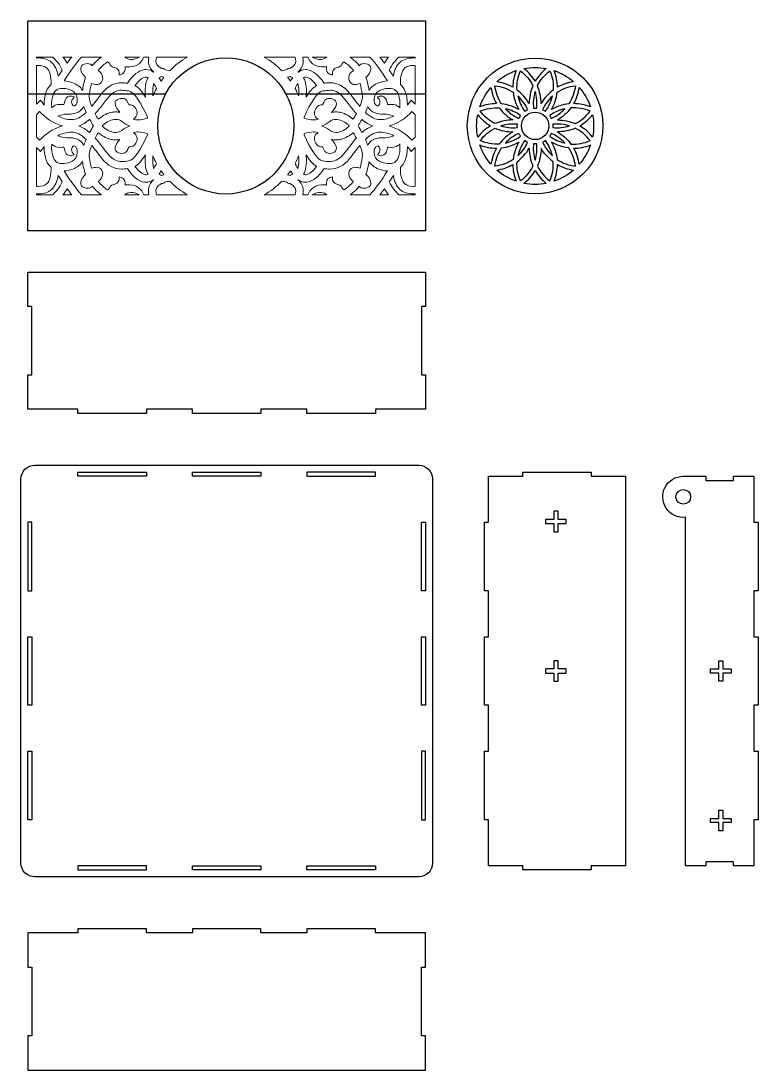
# Model space of a CAD drawing. Header units: millimetres. Extents: x 3019 to 5025, y 1445 to 2210.
# Drawn here: x 3459 to 3997, y 1445 to 2210 of the extents above; entities that cross this region are included whole.
import ezdxf

# ---------------------------------------------------------------- set-up
doc = ezdxf.new("R2010")
doc.units = ezdxf.units.MM
doc.layers.add('Layer 2', color=7, linetype='Continuous')

msp = doc.modelspace()

# ---------------------------------------------------------------- linework, layer by layer
for p, q in [((3464.3, 2157.02), (3564.87, 2157.02)), ((3652.31, 2157.02), (3754.3, 2157.02))]:
    msp.add_line(p, q)
for points in [[(3464.3, 2210.02), (3754.3, 2210.02), (3754.3, 2057.02), (3464.3, 2057.02)], [(3754.26, 2026.98), (3754.26, 2001.98), (3751.26, 2001.98), (3751.26, 1951.98), (3754.26, 1951.98), (3754.26, 1926.98), (3717.76, 1926.98), (3717.76, 1923.98), (3667.76, 1923.98), (3667.76, 1926.98), (3634.26, 1926.98), (3634.26, 1923.98), (3584.26, 1923.98), (3584.26, 1926.98), (3550.76, 1926.98), (3550.76, 1923.98), (3500.76, 1923.98), (3500.76, 1926.98), (3464.26, 1926.98), (3464.26, 1951.98), (3467.26, 1951.98), (3467.26, 2001.98), (3464.26, 2001.98), (3464.26, 2026.98)], [(3500.76, 1878.12), (3500.76, 1881.12), (3550.76, 1881.12), (3550.76, 1878.12)], [(3584.26, 1878.12), (3584.26, 1881.12), (3634.26, 1881.12), (3634.26, 1878.12)], [(3717.76, 1878.12), (3717.76, 1881.12), (3667.76, 1881.12), (3667.76, 1878.12)], [(3900.12, 1878.12), (3900.12, 1594.12), (3875.12, 1594.12), (3875.12, 1591.12), (3825.12, 1591.12), (3825.12, 1594.12), (3800.12, 1594.12), (3800.12, 1627.62), (3797.12, 1627.62), (3797.12, 1677.62), (3800.12, 1677.62), (3800.12, 1711.12), (3797.12, 1711.12), (3797.12, 1761.12), (3800.12, 1761.12), (3800.12, 1794.62), (3797.12, 1794.62), (3797.12, 1844.62), (3800.12, 1844.62), (3800.12, 1878.12), (3825.12, 1878.12), (3825.12, 1881.12), (3875.12, 1881.12), (3875.12, 1878.12)], [(3847.83, 1846.62), (3841.83, 1846.62), (3841.83, 1843.62), (3847.83, 1843.62), (3847.83, 1837.62), (3850.83, 1837.62), (3850.83, 1843.62), (3856.83, 1843.62), (3856.83, 1846.62), (3850.83, 1846.62), (3850.83, 1852.62), (3847.83, 1852.62)], [(3467.26, 1844.62), (3464.26, 1844.62), (3464.26, 1794.62), (3467.26, 1794.62)], [(3751.26, 1844.62), (3754.26, 1844.62), (3754.26, 1794.62), (3751.26, 1794.62)], [(3467.26, 1711.12), (3464.26, 1711.12), (3464.26, 1761.12), (3467.26, 1761.12)], [(3751.26, 1761.12), (3754.26, 1761.12), (3754.26, 1711.12), (3751.26, 1711.12)], [(3847.83, 1737.62), (3841.83, 1737.62), (3841.83, 1734.62), (3847.83, 1734.62), (3847.83, 1728.62), (3850.83, 1728.62), (3850.83, 1734.62), (3856.83, 1734.62), (3856.83, 1737.62), (3850.83, 1737.62), (3850.83, 1743.62), (3847.83, 1743.62)], [(3971, 1737.62), (3977, 1737.62), (3977, 1734.62), (3971, 1734.62), (3971, 1728.62), (3968, 1728.62), (3968, 1734.62), (3962, 1734.62), (3962, 1737.62), (3968, 1737.62), (3968, 1743.62), (3971, 1743.62)], [(3467.26, 1627.62), (3464.26, 1627.62), (3464.26, 1677.62), (3467.26, 1677.62)], [(3751.26, 1627.62), (3754.26, 1627.62), (3754.26, 1677.62), (3751.26, 1677.62)], [(3971, 1628.62), (3977, 1628.62), (3977, 1625.62), (3971, 1625.62), (3971, 1619.62), (3968, 1619.62), (3968, 1625.62), (3962, 1625.62), (3962, 1628.62), (3968, 1628.62), (3968, 1634.62), (3971, 1634.62)], [(3500.76, 1594.12), (3500.76, 1591.12), (3550.76, 1591.12), (3550.76, 1594.12)], [(3634.26, 1594.12), (3634.26, 1591.12), (3584.26, 1591.12), (3584.26, 1594.12)], [(3717.76, 1594.12), (3717.76, 1591.12), (3667.76, 1591.12), (3667.76, 1594.12)], [(3754.26, 1445.26), (3754.26, 1470.26), (3751.26, 1470.26), (3751.26, 1520.26), (3754.26, 1520.26), (3754.26, 1545.26), (3717.76, 1545.26), (3717.76, 1548.26), (3667.76, 1548.26), (3667.76, 1545.26), (3634.26, 1545.26), (3634.26, 1548.26), (3584.26, 1548.26), (3584.26, 1545.26), (3550.76, 1545.26), (3550.76, 1548.26), (3500.76, 1548.26), (3500.76, 1545.26), (3464.26, 1545.26), (3464.26, 1520.26), (3467.26, 1520.26), (3467.26, 1470.26), (3464.26, 1470.26), (3464.26, 1445.26)]]:
    msp.add_lwpolyline(points, close=True)
for points in [[(3820.28, 2173.84, 0.096309), (3817.91, 2161.66, 0.096309), (3806.18, 2165.7, -0.096309)], [(3829.8, 2149.77, 0.103026), (3820.98, 2159.65, -0.121624), (3823.42, 2173.58, -0.121624), (3832.51, 2162.74, 0.103026)], [(3842.3, 2175.38, 0.096309), (3834.16, 2166.02, 0.096309), (3826.02, 2175.38, -0.096309)], [(3838.51, 2149.77, 0.103026), (3835.81, 2162.74, -0.121624), (3844.89, 2173.58, -0.121624), (3847.34, 2159.65, 0.103026)], [(3862.14, 2165.7, 0.096309), (3850.41, 2161.66, 0.096309), (3848.04, 2173.84, -0.096309)], [(3801.97, 2161.5, 0.096309), (3806.01, 2149.77, 0.096309), (3793.84, 2147.4, -0.096309)], [(3822.26, 2145.41, 0.103026), (3809.68, 2149.56, -0.121624), (3804.83, 2162.85, -0.121624), (3818.12, 2158, 0.103026)], [(3835.33, 2146.46, 0.104467), (3834.16, 2158.6, 0.104467), (3832.99, 2146.46, -0.045042)], [(3863.49, 2162.85, -0.121624), (3858.64, 2149.56, 0.103026), (3846.05, 2145.41, 0.103026), (3850.2, 2158, -0.121624)], [(3874.48, 2147.4, 0.096309), (3862.3, 2149.77, 0.096309), (3866.34, 2161.5, -0.096309)], [(3828.7, 2145.31, 0.104467), (3821.62, 2155.24, 0.104467), (3826.67, 2144.14, -0.045042)], [(3839.62, 2145.31, -0.045042), (3841.64, 2144.14, 0.104467), (3846.7, 2155.24, 0.104467)], [(3792.3, 2141.66, 0.096309), (3801.66, 2133.52, 0.096309), (3792.3, 2125.38, -0.096309)], [(3817.91, 2137.87, 0.103026), (3804.93, 2135.17, -0.121624), (3794.09, 2144.25, -0.121624), (3808.02, 2146.7, 0.103026)], [(3823.53, 2141, 0.104467), (3812.43, 2146.06, 0.104467), (3822.36, 2138.98, -0.045042)], [(3845.96, 2138.98, 0.104467), (3855.88, 2146.06, 0.104467), (3844.79, 2141, -0.045042)], [(3874.22, 2144.25, 0.121624), (3860.29, 2146.7, -0.103026), (3850.41, 2137.87, -0.103026), (3863.38, 2135.17, 0.121624)], [(3876.02, 2125.38, 0.096309), (3866.66, 2133.52, 0.096309), (3876.02, 2141.66, -0.096309)], [(3821.21, 2134.68, 0.104467), (3809.07, 2133.52, 0.104467), (3821.21, 2132.35, -0.045042)], [(3847.11, 2132.35, 0.104467), (3859.24, 2133.52, 0.104467), (3847.11, 2134.68, -0.045042)], [(3817.91, 2129.16, 0.103026), (3808.02, 2120.33, -0.121624), (3794.09, 2122.78, -0.121624), (3804.93, 2131.86, 0.103026)], [(3822.36, 2128.05, 0.104467), (3812.43, 2120.97, 0.104467), (3823.53, 2126.03, -0.045042)], [(3844.79, 2126.03, 0.104467), (3855.88, 2120.97, 0.104467), (3845.96, 2128.05, -0.045042)], [(3874.22, 2122.78, 0.121624), (3863.38, 2131.86, -0.103026), (3850.41, 2129.16, -0.103026), (3860.29, 2120.33, 0.121624)], [(3793.84, 2119.63, 0.096309), (3806.01, 2117.27, 0.096309), (3801.97, 2105.54, -0.096309)], [(3822.26, 2121.62, 0.103026), (3818.12, 2109.03, -0.121624), (3804.83, 2104.19, -0.121624), (3809.68, 2117.47, 0.103026)], [(3826.67, 2122.89, 0.104467), (3821.62, 2111.79, 0.104467), (3828.7, 2121.72, -0.045042)], [(3832.99, 2120.57, 0.104467), (3834.16, 2108.43, 0.104467), (3835.33, 2120.57, -0.045042)], [(3846.7, 2111.79, 0.104467), (3841.64, 2122.89, -0.045042), (3839.62, 2121.72, 0.104467)], [(3863.49, 2104.19, 0.121624), (3858.64, 2117.47, -0.103026), (3846.05, 2121.62, -0.103026), (3850.2, 2109.03, 0.121624)], [(3866.34, 2105.54, 0.096309), (3862.3, 2117.27, 0.096309), (3874.48, 2119.63, -0.096309)], [(3829.8, 2117.27, 0.103026), (3832.51, 2104.29, -0.121624), (3823.42, 2093.45, -0.121624), (3820.98, 2107.38, 0.103026)], [(3838.51, 2117.27, -0.103026), (3835.81, 2104.29, 0.121624), (3844.89, 2093.45, 0.121624), (3847.34, 2107.38, -0.103026)], [(3806.18, 2101.33, 0.096309), (3817.91, 2105.37, 0.096309), (3820.28, 2093.19, -0.096309)], [(3848.04, 2093.19, 0.096309), (3850.41, 2105.37, 0.096309), (3862.14, 2101.33, -0.096309)], [(3826.02, 2091.65, 0.096309), (3834.16, 2101.02, 0.096309), (3842.3, 2091.65, -0.096309)], [(3469.26, 1886.12), (3749.26, 1886.12, -0.414214), (3759.26, 1876.12), (3759.26, 1596.12, -0.414214), (3749.26, 1586.12), (3469.26, 1586.12, -0.414214), (3459.26, 1596.12), (3459.26, 1876.12, -0.414214)], [(3943.68, 1594.12), (3943.68, 1848.19, -1.051381), (3942.18, 1878.12), (3958.68, 1878.12), (3958.68, 1875.12), (3978.68, 1875.12), (3978.68, 1878.12), (3993.68, 1878.12), (3993.68, 1844.62), (3996.68, 1844.62), (3996.68, 1794.62), (3993.68, 1794.62), (3993.68, 1761.12), (3996.68, 1761.12), (3996.68, 1711.12), (3993.68, 1711.12), (3993.68, 1677.62), (3996.68, 1677.62), (3996.68, 1627.62), (3993.68, 1627.62), (3993.68, 1594.12), (3978.68, 1594.12), (3978.68, 1597.12), (3958.68, 1597.12), (3958.68, 1594.12)]]:
    msp.add_lwpolyline(points, format="xyb", close=True)
for centre, radius in [((3608.59, 2133.52), 49.65), ((3834.16, 2133.52), 49.45), ((3834.16, 2133.52), 10), ((3942.18, 1863.12), 5.37)]:
    msp.add_circle(centre, radius)
at = {"layer": 'Layer 2', "lineweight": 0}
for points, knots in [([(3482.42, 2183.73), (3484.69, 2181.55), (3487.59, 2178.24), (3489.4, 2174.27), (3488.26, 2172.58), (3487.25, 2171.01), (3486.4, 2169.67), (3485.75, 2174.21), (3484.16, 2177.56), (3481.58, 2179.85), (3479.16, 2181.99), (3475.95, 2183.07), (3472.03, 2183.07), (3471.52, 2183.07), (3471, 2183.05), (3470.47, 2183.01), (3470.47, 2183.01), (3470.47, 2183.73), (3470.47, 2183.73), (3470.47, 2183.73), (3482.42, 2183.73), (3482.42, 2183.73)], [0, 0, 0, 0, 1, 1, 1, 2, 2, 2, 3, 3, 3, 4, 4, 4, 5, 5, 5, 6, 6, 6, 7, 7, 7, 7]), ([(3492.93, 2179.32), (3491.98, 2180.94), (3490.92, 2182.41), (3489.85, 2183.73), (3489.85, 2183.73), (3496.3, 2183.73), (3496.3, 2183.73), (3495.23, 2182.41), (3494.11, 2180.95), (3492.93, 2179.32)], [0, 0, 0, 0, 1, 1, 1, 2, 2, 2, 3, 3, 3, 3]), ([(3517.91, 2183.73), (3517.03, 2183.07), (3516.13, 2182.35), (3515.23, 2181.55), (3513.7, 2180.21), (3512.39, 2178.82), (3511.27, 2177.42), (3510.86, 2177.94), (3510.36, 2178.39), (3509.76, 2178.63), (3507.6, 2179.46), (3502.35, 2178.66), (3502.79, 2174.83), (3503.06, 2172.55), (3504.91, 2170.22), (3506.37, 2168.71), (3505.15, 2165.44), (3504.54, 2162.28), (3504.08, 2159.45), (3502.64, 2161.86), (3500.27, 2163.77), (3497.14, 2164.98), (3495.2, 2165.73), (3492.97, 2166.2), (3490.74, 2166.33), (3494.87, 2172.92), (3499.78, 2179.78), (3503.48, 2183.73), (3503.48, 2183.73), (3517.91, 2183.73), (3517.91, 2183.73)], [0, 0, 0, 0, 1, 1, 1, 2, 2, 2, 3, 3, 3, 4, 4, 4, 5, 5, 5, 6, 6, 6, 7, 7, 7, 8, 8, 8, 9, 9, 9, 10, 10, 10, 10]), ([(3553.64, 2175.54), (3554.25, 2174.53), (3555.05, 2173.61), (3556.02, 2172.77), (3555.98, 2172.75), (3555.93, 2172.73), (3555.89, 2172.71), (3554.24, 2173.96), (3552.43, 2174.59), (3550.48, 2174.59), (3550.14, 2174.59), (3549.78, 2174.57), (3549.43, 2174.53), (3545.26, 2174.04), (3540.92, 2170.63), (3536.82, 2164.64), (3535.54, 2164.82), (3534.12, 2164.97), (3532.68, 2164.97), (3527.04, 2164.97), (3522.59, 2162.6), (3518.27, 2157.3), (3517.21, 2156), (3516.14, 2154.6), (3515.01, 2153.11), (3513.73, 2151.42), (3512.31, 2149.56), (3510.85, 2147.79), (3508.93, 2152.42), (3508.83, 2154.54), (3508.98, 2155.43), (3509.05, 2155.89), (3509.13, 2156.37), (3509.2, 2156.85), (3509.57, 2159.19), (3509.96, 2161.74), (3510.71, 2164.36), (3512.99, 2163.81), (3516, 2162.79), (3517.92, 2165.43), (3520.06, 2168.39), (3518.25, 2172.54), (3515.44, 2173.86), (3516.4, 2175.08), (3517.52, 2176.29), (3518.84, 2177.45), (3520, 2178.47), (3521.15, 2179.35), (3522.26, 2180.13), (3524.03, 2179.43), (3524.04, 2177.45), (3525.39, 2176.74), (3527.15, 2175.8), (3531.62, 2175.74), (3530.8, 2170.74), (3530.8, 2170.74), (3535.97, 2170.8), (3535.15, 2176.62), (3535.15, 2176.62), (3546.05, 2174.78), (3548.72, 2183.73), (3548.72, 2183.73), (3552.43, 2183.73), (3552.43, 2183.73), (3551.76, 2180.72), (3552.16, 2177.97), (3553.64, 2175.54)], [0, 0, 0, 0, 1, 1, 1, 2, 2, 2, 3, 3, 3, 4, 4, 4, 5, 5, 5, 6, 6, 6, 7, 7, 7, 8, 8, 8, 9, 9, 9, 10, 10, 10, 11, 11, 11, 12, 12, 12, 13, 13, 13, 14, 14, 14, 15, 15, 15, 16, 16, 16, 17, 17, 17, 18, 18, 18, 19, 19, 19, 20, 20, 20, 21, 21, 21, 22, 22, 22, 22]), ([(3539.03, 2182.03), (3537.17, 2182.22), (3535.94, 2182.93), (3534.85, 2183.73), (3534.85, 2183.73), (3545.57, 2183.73), (3545.57, 2183.73), (3543.64, 2182.72), (3541.22, 2181.8), (3539.03, 2182.03)], [0, 0, 0, 0, 1, 1, 1, 2, 2, 2, 3, 3, 3, 3]), ([(3580.71, 2183.73), (3575.98, 2181.1), (3571.6, 2177.77), (3567.68, 2173.79), (3566.4, 2173.97), (3565.19, 2174.23), (3564.09, 2174.57), (3563.59, 2175.18), (3562.92, 2175.5), (3562.15, 2175.5), (3562.03, 2175.5), (3561.91, 2175.5), (3561.78, 2175.48), (3560.18, 2176.27), (3558.99, 2177.27), (3558.31, 2178.38), (3557.44, 2179.81), (3557.38, 2181.61), (3558.12, 2183.73), (3558.12, 2183.73), (3580.71, 2183.73), (3580.71, 2183.73)], [0, 0, 0, 0, 1, 1, 1, 2, 2, 2, 3, 3, 3, 4, 4, 4, 5, 5, 5, 6, 6, 6, 7, 7, 7, 7]), ([(3659.07, 2183.73), (3659.81, 2181.61), (3659.74, 2179.81), (3658.87, 2178.38), (3658.2, 2177.27), (3657, 2176.27), (3655.4, 2175.48), (3655.28, 2175.5), (3655.16, 2175.5), (3655.04, 2175.5), (3654.26, 2175.5), (3653.59, 2175.18), (3653.1, 2174.57), (3651.99, 2174.23), (3650.78, 2173.97), (3649.5, 2173.79), (3645.59, 2177.77), (3641.2, 2181.1), (3636.48, 2183.73), (3636.48, 2183.73), (3659.07, 2183.73), (3659.07, 2183.73)], [0, 0, 0, 0, 1, 1, 1, 2, 2, 2, 3, 3, 3, 4, 4, 4, 5, 5, 5, 6, 6, 6, 7, 7, 7, 7]), ([(3682.04, 2176.62), (3681.21, 2170.8), (3686.39, 2170.74), (3686.39, 2170.74), (3685.56, 2175.74), (3690.03, 2175.8), (3691.8, 2176.74), (3693.14, 2177.45), (3693.16, 2179.43), (3694.92, 2180.13), (3696.03, 2179.35), (3697.18, 2178.47), (3698.34, 2177.45), (3699.66, 2176.29), (3700.78, 2175.08), (3701.74, 2173.86), (3698.94, 2172.54), (3697.12, 2168.39), (3699.26, 2165.43), (3701.18, 2162.79), (3704.19, 2163.81), (3706.48, 2164.36), (3707.22, 2161.74), (3707.62, 2159.19), (3707.98, 2156.85), (3707.98, 2156.85), (3707.99, 2156.79), (3707.99, 2156.79), (3708.06, 2156.32), (3708.13, 2155.87), (3708.21, 2155.43), (3708.35, 2154.54), (3708.26, 2152.42), (3706.34, 2147.79), (3704.89, 2149.53), (3703.51, 2151.34), (3702.17, 2153.11), (3701.04, 2154.6), (3699.97, 2156), (3698.91, 2157.3), (3694.59, 2162.6), (3690.14, 2164.97), (3684.5, 2164.97), (3683.06, 2164.97), (3681.64, 2164.82), (3680.36, 2164.64), (3676.26, 2170.63), (3671.92, 2174.04), (3667.75, 2174.53), (3667.4, 2174.57), (3667.05, 2174.59), (3666.7, 2174.59), (3664.75, 2174.59), (3662.94, 2173.96), (3661.29, 2172.71), (3661.25, 2172.73), (3661.21, 2172.75), (3661.16, 2172.77), (3662.14, 2173.61), (3662.93, 2174.53), (3663.54, 2175.54), (3665.03, 2177.97), (3665.43, 2180.72), (3664.75, 2183.73), (3664.75, 2183.73), (3668.46, 2183.73), (3668.46, 2183.73), (3671.14, 2174.78), (3682.04, 2176.62), (3682.04, 2176.62)], [0, 0, 0, 0, 1, 1, 1, 2, 2, 2, 3, 3, 3, 4, 4, 4, 5, 5, 5, 6, 6, 6, 7, 7, 7, 8, 8, 8, 9, 9, 9, 10, 10, 10, 11, 11, 11, 12, 12, 12, 13, 13, 13, 14, 14, 14, 15, 15, 15, 16, 16, 16, 17, 17, 17, 18, 18, 18, 19, 19, 19, 20, 20, 20, 21, 21, 21, 22, 22, 22, 23, 23, 23, 23]), ([(3671.61, 2183.73), (3671.61, 2183.73), (3682.33, 2183.73), (3682.33, 2183.73), (3681.24, 2182.93), (3680.01, 2182.22), (3678.16, 2182.03), (3675.96, 2181.8), (3673.54, 2182.72), (3671.61, 2183.73)], [0, 0, 0, 0, 1, 1, 1, 2, 2, 2, 3, 3, 3, 3]), ([(3713.7, 2183.73), (3717.41, 2179.78), (3722.31, 2172.92), (3726.44, 2166.33), (3724.22, 2166.2), (3721.99, 2165.73), (3720.05, 2164.98), (3716.91, 2163.77), (3714.54, 2161.86), (3713.11, 2159.45), (3712.65, 2162.28), (3712.03, 2165.44), (3710.82, 2168.71), (3712.28, 2170.22), (3714.13, 2172.55), (3714.39, 2174.83), (3714.83, 2178.66), (3709.58, 2179.46), (3707.42, 2178.63), (3706.82, 2178.39), (3706.32, 2177.94), (3705.92, 2177.42), (3704.79, 2178.82), (3703.48, 2180.21), (3701.95, 2181.55), (3701.05, 2182.35), (3700.15, 2183.07), (3699.27, 2183.73), (3699.27, 2183.73), (3713.7, 2183.73), (3713.7, 2183.73)], [0, 0, 0, 0, 1, 1, 1, 2, 2, 2, 3, 3, 3, 4, 4, 4, 5, 5, 5, 6, 6, 6, 7, 7, 7, 8, 8, 8, 9, 9, 9, 10, 10, 10, 10]), ([(3720.88, 2183.73), (3720.88, 2183.73), (3727.33, 2183.73), (3727.33, 2183.73), (3726.26, 2182.41), (3725.2, 2180.94), (3724.26, 2179.32), (3723.07, 2180.95), (3721.95, 2182.41), (3720.88, 2183.73)], [0, 0, 0, 0, 1, 1, 1, 2, 2, 2, 3, 3, 3, 3]), ([(3746.71, 2183.01), (3746.18, 2183.05), (3745.66, 2183.07), (3745.16, 2183.07), (3741.24, 2183.07), (3738.02, 2181.99), (3735.61, 2179.85), (3733.03, 2177.56), (3731.43, 2174.21), (3730.79, 2169.67), (3729.94, 2171.01), (3728.92, 2172.58), (3727.78, 2174.27), (3729.59, 2178.24), (3732.49, 2181.55), (3734.76, 2183.73), (3734.76, 2183.73), (3746.71, 2183.73), (3746.71, 2183.73), (3746.71, 2183.73), (3746.71, 2183.01), (3746.71, 2183.01)], [0, 0, 0, 0, 1, 1, 1, 2, 2, 2, 3, 3, 3, 4, 4, 4, 5, 5, 5, 6, 6, 6, 7, 7, 7, 7]), ([(3470.47, 2177.53), (3471.01, 2177.58), (3471.53, 2177.61), (3472.02, 2177.61), (3474.57, 2177.61), (3476.56, 2176.98), (3477.95, 2175.75), (3480.27, 2173.69), (3481.36, 2169.74), (3481.25, 2163.67), (3478.6, 2161.33), (3476.14, 2157.53), (3476.14, 2148.57), (3475.86, 2148.92), (3475.6, 2149.26), (3475.37, 2149.6), (3475.37, 2149.6), (3473.54, 2152.24), (3473.54, 2152.24), (3473.54, 2152.24), (3470.47, 2149.3), (3470.47, 2149.3), (3470.47, 2149.3), (3470.47, 2177.53), (3470.47, 2177.53)], [0, 0, 0, 0, 1, 1, 1, 2, 2, 2, 3, 3, 3, 4, 4, 4, 5, 5, 5, 6, 6, 6, 7, 7, 7, 8, 8, 8, 8]), ([(3743.65, 2152.24), (3743.65, 2152.24), (3741.82, 2149.6), (3741.82, 2149.6), (3741.58, 2149.26), (3741.32, 2148.92), (3741.05, 2148.57), (3741.04, 2157.53), (3738.58, 2161.33), (3735.93, 2163.67), (3735.83, 2169.74), (3736.91, 2173.69), (3739.23, 2175.75), (3740.62, 2176.98), (3742.61, 2177.61), (3745.16, 2177.61), (3745.65, 2177.61), (3746.17, 2177.58), (3746.71, 2177.53), (3746.71, 2177.53), (3746.71, 2149.29), (3746.71, 2149.29), (3746.71, 2149.29), (3743.65, 2152.24), (3743.65, 2152.24)], [0, 0, 0, 0, 1, 1, 1, 2, 2, 2, 3, 3, 3, 4, 4, 4, 5, 5, 5, 6, 6, 6, 7, 7, 7, 8, 8, 8, 8]), ([(3550.75, 2166), (3549.74, 2162.64), (3549.62, 2158.55), (3550.04, 2154.54), (3547.55, 2158.57), (3545.13, 2161.42), (3542.39, 2163.02), (3545.11, 2166.61), (3547.92, 2168.85), (3550.06, 2169.1), (3550.2, 2169.11), (3550.34, 2169.12), (3550.47, 2169.12), (3550.96, 2169.12), (3551.43, 2169.01), (3551.89, 2168.78), (3551.44, 2167.95), (3551.05, 2167.02), (3550.75, 2166)], [0, 0, 0, 0, 1, 1, 1, 2, 2, 2, 3, 3, 3, 4, 4, 4, 5, 5, 5, 6, 6, 6, 6]), ([(3555.99, 2164.43), (3556, 2164.46), (3556, 2164.49), (3556.01, 2164.52), (3557.06, 2163.05), (3557.7, 2161.75), (3558.09, 2160.83), (3557.12, 2159.05), (3556.25, 2157.22), (3555.48, 2155.35), (3555.12, 2158.9), (3555.29, 2162.1), (3555.99, 2164.43)], [0, 0, 0, 0, 1, 1, 1, 2, 2, 2, 3, 3, 3, 4, 4, 4, 4]), ([(3559.81, 2168.59), (3560.59, 2168.99), (3561.24, 2169.33), (3561.75, 2169.6), (3562.32, 2169.4), (3562.91, 2169.22), (3563.51, 2169.06), (3562.79, 2168.15), (3562.09, 2167.21), (3561.43, 2166.25), (3560.94, 2167.05), (3560.4, 2167.82), (3559.81, 2168.59)], [0, 0, 0, 0, 1, 1, 1, 2, 2, 2, 3, 3, 3, 4, 4, 4, 4]), ([(3653.68, 2169.06), (3654.28, 2169.22), (3654.86, 2169.4), (3655.43, 2169.6), (3655.95, 2169.33), (3656.6, 2168.99), (3657.37, 2168.59), (3656.78, 2167.82), (3656.24, 2167.05), (3655.75, 2166.26), (3655.09, 2167.21), (3654.4, 2168.15), (3653.68, 2169.06)], [0, 0, 0, 0, 1, 1, 1, 2, 2, 2, 3, 3, 3, 4, 4, 4, 4]), ([(3661.7, 2155.35), (3660.93, 2157.22), (3660.06, 2159.05), (3659.09, 2160.83), (3659.48, 2161.75), (3660.13, 2163.05), (3661.17, 2164.52), (3661.18, 2164.49), (3661.19, 2164.46), (3661.2, 2164.43), (3661.9, 2162.1), (3662.06, 2158.9), (3661.7, 2155.35)], [0, 0, 0, 0, 1, 1, 1, 2, 2, 2, 3, 3, 3, 4, 4, 4, 4]), ([(3666.44, 2166), (3666.13, 2167.02), (3665.75, 2167.95), (3665.29, 2168.78), (3665.75, 2169.01), (3666.22, 2169.12), (3666.71, 2169.12), (3666.85, 2169.12), (3666.98, 2169.11), (3667.12, 2169.1), (3669.26, 2168.85), (3672.07, 2166.61), (3674.79, 2163.02), (3672.05, 2161.42), (3669.63, 2158.57), (3667.14, 2154.54), (3667.57, 2158.55), (3667.45, 2162.64), (3666.44, 2166)], [0, 0, 0, 0, 1, 1, 1, 2, 2, 2, 3, 3, 3, 4, 4, 4, 5, 5, 5, 6, 6, 6, 6]), ([(3495.16, 2159.88), (3497.1, 2159.13), (3499.53, 2157.64), (3500.06, 2154.83), (3500.57, 2152.15), (3500.39, 2150.2), (3499.53, 2149.19), (3499.11, 2148.68), (3498.44, 2148.3), (3497.53, 2148.04), (3496, 2149.44), (3495.31, 2152.1), (3498.08, 2154.54), (3498.08, 2154.54), (3493.17, 2157.13), (3491.5, 2152.29), (3490.45, 2149.25), (3490.58, 2149.03), (3490.58, 2149.03), (3490.58, 2149.03), (3486.08, 2149.74), (3484.18, 2148.54), (3483.36, 2148.03), (3482.46, 2147.37), (3481.64, 2146.73), (3481.28, 2155.53), (3483.3, 2158.43), (3485.59, 2160.15), (3485.99, 2160.45), (3487.38, 2160.9), (3489.57, 2160.9), (3490.93, 2160.9), (3493, 2160.72), (3495.16, 2159.88)], [0, 0, 0, 0, 1, 1, 1, 2, 2, 2, 3, 3, 3, 4, 4, 4, 5, 5, 5, 6, 6, 6, 7, 7, 7, 8, 8, 8, 9, 9, 9, 10, 10, 10, 11, 11, 11, 11]), ([(3537.87, 2148.78), (3537.87, 2148.78), (3537.06, 2152.39), (3534.9, 2153.23), (3532.74, 2154.06), (3527.49, 2153.26), (3527.93, 2149.43), (3528.19, 2147.18), (3529.98, 2144.9), (3531.43, 2143.38), (3530.44, 2143.62), (3529.41, 2143.74), (3528.34, 2143.74), (3527.21, 2143.74), (3526.05, 2143.6), (3524.87, 2143.33), (3521.16, 2142.48), (3518.01, 2140.49), (3515.85, 2138.53), (3515.85, 2138.53), (3515.57, 2139.09), (3515.57, 2139.09), (3515.57, 2139.09), (3515.35, 2138.73), (3515.35, 2138.73), (3514.77, 2139.76), (3514.09, 2141), (3513.39, 2142.36), (3515.58, 2144.82), (3517.58, 2147.45), (3519.37, 2149.8), (3520.47, 2151.25), (3521.51, 2152.62), (3522.51, 2153.84), (3526.57, 2158.83), (3529.95, 2159.5), (3532.71, 2159.5), (3534.31, 2159.5), (3535.97, 2159.25), (3537.74, 2158.98), (3542.33, 2158.29), (3546.54, 2150.33), (3551.54, 2139.94), (3551.52, 2139.72), (3551.49, 2139.5), (3551.47, 2139.27), (3548.94, 2138.34), (3546.8, 2137.9), (3544.78, 2137.9), (3543.47, 2137.9), (3542.21, 2138.09), (3540.96, 2138.49), (3541.73, 2138.72), (3542.45, 2139.19), (3543.05, 2140.03), (3545.83, 2143.87), (3541.95, 2149.73), (3537.87, 2148.78)], [0, 0, 0, 0, 1, 1, 1, 2, 2, 2, 3, 3, 3, 4, 4, 4, 5, 5, 5, 6, 6, 6, 7, 7, 7, 8, 8, 8, 9, 9, 9, 10, 10, 10, 11, 11, 11, 12, 12, 12, 13, 13, 13, 14, 14, 14, 15, 15, 15, 16, 16, 16, 17, 17, 17, 18, 18, 18, 19, 19, 19, 19]), ([(3701.84, 2138.73), (3701.84, 2138.73), (3701.62, 2139.08), (3701.62, 2139.08), (3701.62, 2139.08), (3701.34, 2138.52), (3701.34, 2138.52), (3699.18, 2140.49), (3696.03, 2142.48), (3692.31, 2143.33), (3691.14, 2143.6), (3689.97, 2143.74), (3688.84, 2143.74), (3687.77, 2143.74), (3686.74, 2143.62), (3685.76, 2143.38), (3687.2, 2144.9), (3689, 2147.18), (3689.25, 2149.43), (3689.69, 2153.26), (3684.45, 2154.06), (3682.29, 2153.23), (3680.13, 2152.39), (3679.31, 2148.78), (3679.31, 2148.78), (3675.23, 2149.73), (3671.35, 2143.87), (3674.13, 2140.03), (3674.74, 2139.19), (3675.45, 2138.72), (3676.22, 2138.49), (3674.98, 2138.09), (3673.71, 2137.9), (3672.4, 2137.9), (3670.39, 2137.9), (3668.24, 2138.34), (3665.71, 2139.27), (3665.69, 2139.5), (3665.67, 2139.72), (3665.64, 2139.94), (3670.64, 2150.33), (3674.85, 2158.29), (3679.45, 2158.98), (3681.21, 2159.25), (3682.88, 2159.5), (3684.47, 2159.5), (3687.24, 2159.5), (3690.61, 2158.83), (3694.67, 2153.84), (3695.67, 2152.62), (3696.71, 2151.25), (3697.81, 2149.8), (3699.6, 2147.45), (3701.6, 2144.82), (3703.8, 2142.36), (3703.1, 2141), (3702.42, 2139.76), (3701.84, 2138.73)], [0, 0, 0, 0, 1, 1, 1, 2, 2, 2, 3, 3, 3, 4, 4, 4, 5, 5, 5, 6, 6, 6, 7, 7, 7, 8, 8, 8, 9, 9, 9, 10, 10, 10, 11, 11, 11, 12, 12, 12, 13, 13, 13, 14, 14, 14, 15, 15, 15, 16, 16, 16, 17, 17, 17, 18, 18, 18, 19, 19, 19, 19]), ([(3726.6, 2149.03), (3726.6, 2149.03), (3726.74, 2149.25), (3725.68, 2152.29), (3724.01, 2157.13), (3719.11, 2154.54), (3719.11, 2154.54), (3721.87, 2152.1), (3721.18, 2149.44), (3719.65, 2148.04), (3718.74, 2148.3), (3718.08, 2148.68), (3717.65, 2149.19), (3716.8, 2150.2), (3716.61, 2152.15), (3717.12, 2154.83), (3717.65, 2157.64), (3720.08, 2159.13), (3722.02, 2159.88), (3724.18, 2160.72), (3726.26, 2160.9), (3727.62, 2160.9), (3729.8, 2160.9), (3731.19, 2160.45), (3731.59, 2160.15), (3733.89, 2158.43), (3735.9, 2155.53), (3735.55, 2146.73), (3734.73, 2147.37), (3733.82, 2148.03), (3733, 2148.54), (3731.1, 2149.74), (3726.6, 2149.03), (3726.6, 2149.03)], [0, 0, 0, 0, 1, 1, 1, 2, 2, 2, 3, 3, 3, 4, 4, 4, 5, 5, 5, 6, 6, 6, 7, 7, 7, 8, 8, 8, 9, 9, 9, 10, 10, 10, 11, 11, 11, 11]), ([(3489.54, 2133.52), (3482.82, 2131.71), (3476.78, 2127.46), (3472.85, 2123.04), (3472.85, 2123.04), (3470.47, 2125.32), (3470.47, 2125.32), (3470.47, 2125.32), (3470.47, 2141.71), (3470.47, 2141.71), (3470.47, 2141.71), (3472.85, 2144), (3472.85, 2144), (3476.78, 2139.58), (3482.82, 2135.32), (3489.54, 2133.52)], [0, 0, 0, 0, 1, 1, 1, 2, 2, 2, 3, 3, 3, 4, 4, 4, 5, 5, 5, 5]), ([(3495.96, 2138.08), (3492.73, 2138.11), (3489.34, 2139), (3486.05, 2140.65), (3487.87, 2141.42), (3490.22, 2142.14), (3492.7, 2142.14), (3492.78, 2142.14), (3492.86, 2142.14), (3492.94, 2142.14), (3493.15, 2142.13), (3493.37, 2142.13), (3493.59, 2142.13), (3495.36, 2142.13), (3500.74, 2142.13), (3503.72, 2145.66), (3504.24, 2146.28), (3504.67, 2146.97), (3504.99, 2147.73), (3505.48, 2146.37), (3506.08, 2144.92), (3506.79, 2143.36), (3503.02, 2139.76), (3499.6, 2138.08), (3496.08, 2138.08), (3496.08, 2138.08), (3495.96, 2138.08), (3495.96, 2138.08)], [0, 0, 0, 0, 1, 1, 1, 2, 2, 2, 3, 3, 3, 4, 4, 4, 5, 5, 5, 6, 6, 6, 7, 7, 7, 8, 8, 8, 9, 9, 9, 9]), ([(3721.22, 2138.08), (3721.22, 2138.08), (3721.1, 2138.08), (3721.1, 2138.08), (3717.59, 2138.08), (3714.16, 2139.76), (3710.39, 2143.36), (3711.11, 2144.92), (3711.7, 2146.37), (3712.19, 2147.73), (3712.52, 2146.97), (3712.94, 2146.28), (3713.47, 2145.66), (3716.44, 2142.13), (3721.83, 2142.13), (3723.6, 2142.13), (3723.82, 2142.13), (3724.03, 2142.13), (3724.24, 2142.14), (3724.32, 2142.14), (3724.4, 2142.14), (3724.48, 2142.14), (3726.96, 2142.14), (3729.31, 2141.42), (3731.14, 2140.65), (3727.84, 2139), (3724.46, 2138.11), (3721.22, 2138.08)], [0, 0, 0, 0, 1, 1, 1, 2, 2, 2, 3, 3, 3, 4, 4, 4, 5, 5, 5, 6, 6, 6, 7, 7, 7, 8, 8, 8, 9, 9, 9, 9]), ([(3727.64, 2133.51), (3734.36, 2135.32), (3740.4, 2139.58), (3744.34, 2144), (3744.34, 2144), (3746.71, 2141.71), (3746.71, 2141.71), (3746.71, 2141.71), (3746.71, 2125.32), (3746.71, 2125.32), (3746.71, 2125.32), (3744.34, 2123.04), (3744.34, 2123.04), (3740.41, 2127.45), (3734.36, 2131.71), (3727.64, 2133.51)], [0, 0, 0, 0, 1, 1, 1, 2, 2, 2, 3, 3, 3, 4, 4, 4, 5, 5, 5, 5]), ([(3501.43, 2133.52), (3504.07, 2134.42), (3506.68, 2136.01), (3509.32, 2138.3), (3510.37, 2136.35), (3511.36, 2134.67), (3512.06, 2133.52), (3511.36, 2132.36), (3510.37, 2130.69), (3509.32, 2128.73), (3506.68, 2131.02), (3504.07, 2132.61), (3501.43, 2133.52)], [0, 0, 0, 0, 1, 1, 1, 2, 2, 2, 3, 3, 3, 4, 4, 4, 4]), ([(3538.57, 2133.52), (3536.6, 2132.79), (3534.7, 2131.71), (3532.82, 2130.26), (3531.52, 2129.25), (3530.06, 2128.76), (3528.36, 2128.76), (3527.65, 2128.76), (3526.89, 2128.85), (3526.1, 2129.03), (3523.08, 2129.73), (3520.13, 2131.71), (3518.57, 2133.52), (3520.13, 2135.32), (3523.08, 2137.31), (3526.1, 2138), (3526.88, 2138.18), (3527.65, 2138.28), (3528.36, 2138.28), (3530.06, 2138.28), (3531.52, 2137.78), (3532.82, 2136.77), (3534.7, 2135.32), (3536.6, 2134.24), (3538.57, 2133.52)], [0, 0, 0, 0, 1, 1, 1, 2, 2, 2, 3, 3, 3, 4, 4, 4, 5, 5, 5, 6, 6, 6, 7, 7, 7, 8, 8, 8, 8]), ([(3678.61, 2133.52), (3680.58, 2134.24), (3682.49, 2135.32), (3684.36, 2136.77), (3685.67, 2137.78), (3687.12, 2138.28), (3688.82, 2138.28), (3689.54, 2138.28), (3690.3, 2138.18), (3691.09, 2138), (3694.1, 2137.31), (3697.05, 2135.32), (3698.61, 2133.52), (3697.05, 2131.71), (3694.1, 2129.73), (3691.09, 2129.03), (3690.3, 2128.85), (3689.54, 2128.76), (3688.82, 2128.76), (3687.12, 2128.76), (3685.67, 2129.25), (3684.36, 2130.26), (3682.49, 2131.71), (3680.58, 2132.79), (3678.61, 2133.52)], [0, 0, 0, 0, 1, 1, 1, 2, 2, 2, 3, 3, 3, 4, 4, 4, 5, 5, 5, 6, 6, 6, 7, 7, 7, 8, 8, 8, 8]), ([(3707.86, 2128.73), (3706.81, 2130.69), (3705.82, 2132.36), (3705.13, 2133.52), (3705.83, 2134.67), (3706.81, 2136.35), (3707.86, 2138.3), (3710.5, 2136.01), (3713.12, 2134.42), (3715.76, 2133.52), (3713.12, 2132.61), (3710.5, 2131.02), (3707.86, 2128.73)], [0, 0, 0, 0, 1, 1, 1, 2, 2, 2, 3, 3, 3, 4, 4, 4, 4]), ([(3495.96, 2128.95), (3495.96, 2128.95), (3496.09, 2128.95), (3496.09, 2128.95), (3499.6, 2128.95), (3503.02, 2127.27), (3506.79, 2123.67), (3506.08, 2122.11), (3505.48, 2120.66), (3504.99, 2119.31), (3504.67, 2120.06), (3504.24, 2120.75), (3503.72, 2121.37), (3500.74, 2124.9), (3495.36, 2124.9), (3493.59, 2124.9), (3493.37, 2124.9), (3493.15, 2124.9), (3492.94, 2124.9), (3492.86, 2124.9), (3492.78, 2124.89), (3492.7, 2124.89), (3490.22, 2124.89), (3487.87, 2125.61), (3486.05, 2126.39), (3489.34, 2128.04), (3492.73, 2128.92), (3495.96, 2128.95)], [0, 0, 0, 0, 1, 1, 1, 2, 2, 2, 3, 3, 3, 4, 4, 4, 5, 5, 5, 6, 6, 6, 7, 7, 7, 8, 8, 8, 9, 9, 9, 9]), ([(3515.35, 2128.3), (3515.35, 2128.3), (3515.57, 2127.95), (3515.57, 2127.95), (3515.57, 2127.95), (3515.85, 2128.51), (3515.85, 2128.51), (3518, 2126.54), (3521.16, 2124.56), (3524.87, 2123.7), (3526.05, 2123.43), (3527.22, 2123.29), (3528.34, 2123.29), (3529.41, 2123.29), (3530.44, 2123.41), (3531.43, 2123.65), (3529.98, 2122.13), (3528.19, 2119.85), (3527.93, 2117.61), (3527.49, 2113.77), (3532.74, 2112.98), (3534.9, 2113.81), (3537.06, 2114.64), (3537.87, 2118.25), (3537.87, 2118.25), (3541.95, 2117.31), (3545.83, 2123.16), (3543.05, 2127), (3542.45, 2127.84), (3541.73, 2128.31), (3540.96, 2128.54), (3542.21, 2128.94), (3543.47, 2129.13), (3544.78, 2129.13), (3546.8, 2129.13), (3548.94, 2128.7), (3551.47, 2127.76), (3551.49, 2127.54), (3551.52, 2127.31), (3551.54, 2127.09), (3546.54, 2116.7), (3542.33, 2108.74), (3537.74, 2108.05), (3535.97, 2107.78), (3534.31, 2107.53), (3532.71, 2107.53), (3529.95, 2107.53), (3526.57, 2108.2), (3522.51, 2113.19), (3521.51, 2114.41), (3520.47, 2115.78), (3519.37, 2117.23), (3517.58, 2119.58), (3515.58, 2122.22), (3513.39, 2124.67), (3514.09, 2126.03), (3514.77, 2127.27), (3515.35, 2128.3)], [0, 0, 0, 0, 1, 1, 1, 2, 2, 2, 3, 3, 3, 4, 4, 4, 5, 5, 5, 6, 6, 6, 7, 7, 7, 8, 8, 8, 9, 9, 9, 10, 10, 10, 11, 11, 11, 12, 12, 12, 13, 13, 13, 14, 14, 14, 15, 15, 15, 16, 16, 16, 17, 17, 17, 18, 18, 18, 19, 19, 19, 19]), ([(3665.64, 2127.09), (3665.67, 2127.31), (3665.69, 2127.54), (3665.71, 2127.76), (3668.24, 2128.7), (3670.39, 2129.13), (3672.4, 2129.13), (3673.71, 2129.13), (3674.98, 2128.94), (3676.22, 2128.54), (3675.45, 2128.31), (3674.74, 2127.84), (3674.13, 2127), (3671.35, 2123.16), (3675.23, 2117.31), (3679.31, 2118.25), (3679.31, 2118.25), (3680.13, 2114.64), (3682.29, 2113.81), (3684.45, 2112.98), (3689.69, 2113.77), (3689.25, 2117.61), (3689, 2119.85), (3687.19, 2122.14), (3685.75, 2123.66), (3686.74, 2123.42), (3687.78, 2123.29), (3688.84, 2123.29), (3689.97, 2123.29), (3691.14, 2123.43), (3692.31, 2123.7), (3696.03, 2124.56), (3699.18, 2126.54), (3701.34, 2128.51), (3701.34, 2128.51), (3701.62, 2127.95), (3701.62, 2127.95), (3701.62, 2127.95), (3701.84, 2128.3), (3701.84, 2128.3), (3702.42, 2127.27), (3703.1, 2126.03), (3703.8, 2124.67), (3701.6, 2122.22), (3699.6, 2119.58), (3697.81, 2117.23), (3696.71, 2115.78), (3695.67, 2114.41), (3694.67, 2113.19), (3690.61, 2108.2), (3687.24, 2107.53), (3684.47, 2107.53), (3682.88, 2107.53), (3681.21, 2107.78), (3679.45, 2108.05), (3674.85, 2108.74), (3670.64, 2116.7), (3665.64, 2127.09)], [0, 0, 0, 0, 1, 1, 1, 2, 2, 2, 3, 3, 3, 4, 4, 4, 5, 5, 5, 6, 6, 6, 7, 7, 7, 8, 8, 8, 9, 9, 9, 10, 10, 10, 11, 11, 11, 12, 12, 12, 13, 13, 13, 14, 14, 14, 15, 15, 15, 16, 16, 16, 17, 17, 17, 18, 18, 18, 19, 19, 19, 19]), ([(3721.1, 2128.95), (3721.1, 2128.95), (3721.22, 2128.95), (3721.22, 2128.95), (3724.46, 2128.92), (3727.84, 2128.04), (3731.14, 2126.39), (3729.31, 2125.61), (3726.96, 2124.89), (3724.48, 2124.89), (3724.4, 2124.89), (3724.32, 2124.9), (3724.24, 2124.9), (3724.03, 2124.9), (3723.82, 2124.9), (3723.6, 2124.9), (3721.83, 2124.9), (3716.44, 2124.9), (3713.47, 2121.37), (3712.94, 2120.75), (3712.52, 2120.06), (3712.19, 2119.31), (3711.7, 2120.66), (3711.11, 2122.11), (3710.39, 2123.67), (3714.16, 2127.27), (3717.59, 2128.95), (3721.1, 2128.95)], [0, 0, 0, 0, 1, 1, 1, 2, 2, 2, 3, 3, 3, 4, 4, 4, 5, 5, 5, 6, 6, 6, 7, 7, 7, 8, 8, 8, 9, 9, 9, 9]), ([(3473.54, 2114.79), (3473.54, 2114.79), (3475.37, 2117.43), (3475.37, 2117.43), (3475.6, 2117.77), (3475.86, 2118.12), (3476.14, 2118.47), (3476.14, 2109.51), (3478.6, 2105.71), (3481.25, 2103.37), (3481.36, 2097.3), (3480.27, 2093.34), (3477.95, 2091.28), (3476.56, 2090.05), (3474.57, 2089.43), (3472.03, 2089.43), (3471.53, 2089.43), (3471.01, 2089.45), (3470.47, 2089.5), (3470.47, 2089.5), (3470.47, 2117.74), (3470.47, 2117.74), (3470.47, 2117.74), (3473.54, 2114.79), (3473.54, 2114.79)], [0, 0, 0, 0, 1, 1, 1, 2, 2, 2, 3, 3, 3, 4, 4, 4, 5, 5, 5, 6, 6, 6, 7, 7, 7, 8, 8, 8, 8]), ([(3481.64, 2120.3), (3482.46, 2119.66), (3483.36, 2119.01), (3484.18, 2118.49), (3486.08, 2117.3), (3490.58, 2118), (3490.58, 2118), (3490.58, 2118), (3490.45, 2117.78), (3491.5, 2114.74), (3493.17, 2109.9), (3498.08, 2112.49), (3498.08, 2112.49), (3495.31, 2114.94), (3496, 2117.59), (3497.53, 2119), (3498.44, 2118.73), (3499.11, 2118.35), (3499.53, 2117.85), (3500.39, 2116.84), (3500.57, 2114.88), (3500.06, 2112.2), (3499.53, 2109.39), (3497.1, 2107.9), (3495.16, 2107.15), (3493, 2106.31), (3490.93, 2106.13), (3489.57, 2106.13), (3487.38, 2106.13), (3485.99, 2106.58), (3485.59, 2106.88), (3483.3, 2108.61), (3481.28, 2111.5), (3481.64, 2120.3)], [0, 0, 0, 0, 1, 1, 1, 2, 2, 2, 3, 3, 3, 4, 4, 4, 5, 5, 5, 6, 6, 6, 7, 7, 7, 8, 8, 8, 9, 9, 9, 10, 10, 10, 11, 11, 11, 11]), ([(3535.15, 2090.41), (3535.97, 2096.23), (3530.8, 2096.29), (3530.8, 2096.29), (3531.62, 2091.29), (3527.15, 2091.24), (3525.39, 2090.3), (3524.04, 2089.58), (3524.03, 2087.61), (3522.26, 2086.91), (3521.15, 2087.68), (3520, 2088.56), (3518.84, 2089.58), (3517.52, 2090.75), (3516.4, 2091.95), (3515.44, 2093.17), (3518.25, 2094.49), (3520.06, 2098.64), (3517.92, 2101.6), (3516, 2104.25), (3512.99, 2103.22), (3510.71, 2102.68), (3509.96, 2105.29), (3509.57, 2107.84), (3509.2, 2110.18), (3509.13, 2110.67), (3509.05, 2111.14), (3508.98, 2111.61), (3508.83, 2112.49), (3508.93, 2114.61), (3510.85, 2119.25), (3512.29, 2117.5), (3513.67, 2115.69), (3515.01, 2113.92), (3516.14, 2112.43), (3517.21, 2111.03), (3518.27, 2109.73), (3522.6, 2104.43), (3527.04, 2102.06), (3532.68, 2102.06), (3534.12, 2102.06), (3535.54, 2102.21), (3536.82, 2102.39), (3540.92, 2096.4), (3545.26, 2092.99), (3549.43, 2092.5), (3549.78, 2092.46), (3550.14, 2092.44), (3550.48, 2092.44), (3552.43, 2092.44), (3554.24, 2093.07), (3555.89, 2094.33), (3555.93, 2094.3), (3555.98, 2094.28), (3556.02, 2094.26), (3555.05, 2093.42), (3554.25, 2092.5), (3553.64, 2091.5), (3552.16, 2089.06), (3551.76, 2086.31), (3552.43, 2083.3), (3552.43, 2083.3), (3548.72, 2083.3), (3548.72, 2083.3), (3546.05, 2092.25), (3535.15, 2090.41), (3535.15, 2090.41)], [0, 0, 0, 0, 1, 1, 1, 2, 2, 2, 3, 3, 3, 4, 4, 4, 5, 5, 5, 6, 6, 6, 7, 7, 7, 8, 8, 8, 9, 9, 9, 10, 10, 10, 11, 11, 11, 12, 12, 12, 13, 13, 13, 14, 14, 14, 15, 15, 15, 16, 16, 16, 17, 17, 17, 18, 18, 18, 19, 19, 19, 20, 20, 20, 21, 21, 21, 22, 22, 22, 22]), ([(3663.54, 2091.5), (3662.93, 2092.5), (3662.14, 2093.42), (3661.16, 2094.26), (3661.21, 2094.28), (3661.25, 2094.3), (3661.29, 2094.33), (3662.94, 2093.07), (3664.75, 2092.44), (3666.7, 2092.44), (3667.05, 2092.44), (3667.4, 2092.46), (3667.75, 2092.5), (3671.92, 2092.99), (3676.26, 2096.4), (3680.36, 2102.39), (3681.64, 2102.21), (3683.06, 2102.06), (3684.5, 2102.06), (3690.14, 2102.06), (3694.59, 2104.43), (3698.91, 2109.73), (3699.98, 2111.04), (3701.04, 2112.44), (3702.17, 2113.92), (3703.51, 2115.69), (3704.89, 2117.5), (3706.34, 2119.25), (3708.26, 2114.61), (3708.35, 2112.49), (3708.21, 2111.61), (3708.14, 2111.17), (3708.07, 2110.72), (3707.99, 2110.27), (3707.99, 2110.27), (3707.98, 2110.18), (3707.98, 2110.18), (3707.62, 2107.84), (3707.22, 2105.29), (3706.48, 2102.68), (3704.19, 2103.22), (3701.18, 2104.25), (3699.26, 2101.6), (3697.12, 2098.64), (3698.94, 2094.49), (3701.74, 2093.17), (3700.78, 2091.95), (3699.66, 2090.75), (3698.34, 2089.58), (3697.18, 2088.56), (3696.03, 2087.68), (3694.92, 2086.91), (3693.16, 2087.61), (3693.14, 2089.58), (3691.8, 2090.3), (3690.03, 2091.24), (3685.56, 2091.29), (3686.39, 2096.29), (3686.39, 2096.29), (3681.21, 2096.23), (3682.04, 2090.41), (3682.04, 2090.41), (3671.14, 2092.25), (3668.46, 2083.3), (3668.46, 2083.3), (3664.75, 2083.3), (3664.75, 2083.3), (3665.43, 2086.31), (3665.03, 2089.06), (3663.54, 2091.5)], [0, 0, 0, 0, 1, 1, 1, 2, 2, 2, 3, 3, 3, 4, 4, 4, 5, 5, 5, 6, 6, 6, 7, 7, 7, 8, 8, 8, 9, 9, 9, 10, 10, 10, 11, 11, 11, 12, 12, 12, 13, 13, 13, 14, 14, 14, 15, 15, 15, 16, 16, 16, 17, 17, 17, 18, 18, 18, 19, 19, 19, 20, 20, 20, 21, 21, 21, 22, 22, 22, 23, 23, 23, 23]), ([(3722.02, 2107.15), (3720.08, 2107.9), (3717.65, 2109.39), (3717.12, 2112.2), (3716.61, 2114.88), (3716.8, 2116.84), (3717.65, 2117.85), (3718.08, 2118.35), (3718.74, 2118.73), (3719.65, 2119), (3721.18, 2117.59), (3721.87, 2114.94), (3719.11, 2112.49), (3719.11, 2112.49), (3724.01, 2109.9), (3725.68, 2114.74), (3726.74, 2117.78), (3726.6, 2118), (3726.6, 2118), (3726.6, 2118), (3731.1, 2117.3), (3733, 2118.49), (3733.82, 2119.01), (3734.73, 2119.66), (3735.55, 2120.3), (3735.9, 2111.5), (3733.89, 2108.61), (3731.59, 2106.88), (3731.19, 2106.58), (3729.8, 2106.13), (3727.62, 2106.13), (3726.26, 2106.13), (3724.18, 2106.31), (3722.02, 2107.15)], [0, 0, 0, 0, 1, 1, 1, 2, 2, 2, 3, 3, 3, 4, 4, 4, 5, 5, 5, 6, 6, 6, 7, 7, 7, 8, 8, 8, 9, 9, 9, 10, 10, 10, 11, 11, 11, 11]), ([(3746.71, 2089.5), (3746.17, 2089.45), (3745.65, 2089.43), (3745.16, 2089.43), (3742.61, 2089.43), (3740.62, 2090.05), (3739.23, 2091.28), (3736.91, 2093.34), (3735.83, 2097.3), (3735.93, 2103.37), (3738.58, 2105.71), (3741.04, 2109.51), (3741.05, 2118.47), (3741.32, 2118.12), (3741.58, 2117.77), (3741.82, 2117.43), (3741.82, 2117.43), (3743.65, 2114.79), (3743.65, 2114.79), (3743.65, 2114.79), (3746.71, 2117.74), (3746.71, 2117.74), (3746.71, 2117.74), (3746.71, 2089.5), (3746.71, 2089.5)], [0, 0, 0, 0, 1, 1, 1, 2, 2, 2, 3, 3, 3, 4, 4, 4, 5, 5, 5, 6, 6, 6, 7, 7, 7, 8, 8, 8, 8]), ([(3550.04, 2112.5), (3549.62, 2108.48), (3549.74, 2104.4), (3550.75, 2101.03), (3551.05, 2100.01), (3551.44, 2099.08), (3551.89, 2098.25), (3551.43, 2098.02), (3550.96, 2097.91), (3550.47, 2097.91), (3550.34, 2097.91), (3550.2, 2097.92), (3550.06, 2097.94), (3547.92, 2098.19), (3545.11, 2100.43), (3542.39, 2104.02), (3545.13, 2105.61), (3547.55, 2108.46), (3550.04, 2112.5)], [0, 0, 0, 0, 1, 1, 1, 2, 2, 2, 3, 3, 3, 4, 4, 4, 5, 5, 5, 6, 6, 6, 6]), ([(3555.48, 2111.68), (3556.25, 2109.81), (3557.12, 2107.98), (3558.09, 2106.2), (3557.7, 2105.28), (3557.06, 2103.99), (3556.01, 2102.51), (3556, 2102.54), (3556, 2102.57), (3555.99, 2102.6), (3555.29, 2104.93), (3555.12, 2108.14), (3555.48, 2111.68)], [0, 0, 0, 0, 1, 1, 1, 2, 2, 2, 3, 3, 3, 4, 4, 4, 4]), ([(3661.2, 2102.6), (3661.19, 2102.57), (3661.18, 2102.54), (3661.17, 2102.51), (3660.13, 2103.99), (3659.48, 2105.28), (3659.09, 2106.2), (3660.06, 2107.98), (3660.93, 2109.81), (3661.7, 2111.68), (3662.06, 2108.14), (3661.9, 2104.93), (3661.2, 2102.6)], [0, 0, 0, 0, 1, 1, 1, 2, 2, 2, 3, 3, 3, 4, 4, 4, 4]), ([(3667.14, 2112.5), (3669.63, 2108.46), (3672.05, 2105.61), (3674.79, 2104.02), (3672.07, 2100.43), (3669.26, 2098.19), (3667.12, 2097.94), (3666.98, 2097.92), (3666.85, 2097.91), (3666.71, 2097.91), (3666.22, 2097.91), (3665.75, 2098.02), (3665.29, 2098.25), (3665.75, 2099.08), (3666.13, 2100.01), (3666.44, 2101.03), (3667.45, 2104.4), (3667.57, 2108.48), (3667.14, 2112.5)], [0, 0, 0, 0, 1, 1, 1, 2, 2, 2, 3, 3, 3, 4, 4, 4, 5, 5, 5, 6, 6, 6, 6]), ([(3503.48, 2083.3), (3499.77, 2087.26), (3494.87, 2094.11), (3490.74, 2100.7), (3492.97, 2100.83), (3495.2, 2101.3), (3497.14, 2102.05), (3500.27, 2103.26), (3502.64, 2105.17), (3504.08, 2107.58), (3504.54, 2104.75), (3505.15, 2101.59), (3506.37, 2098.33), (3504.91, 2096.81), (3503.06, 2094.49), (3502.79, 2092.21), (3502.35, 2088.37), (3507.6, 2087.58), (3509.76, 2088.41), (3510.36, 2088.64), (3510.86, 2089.09), (3511.27, 2089.61), (3512.39, 2088.21), (3513.7, 2086.82), (3515.23, 2085.48), (3516.13, 2084.68), (3517.03, 2083.96), (3517.91, 2083.3), (3517.91, 2083.3), (3503.48, 2083.3), (3503.48, 2083.3)], [0, 0, 0, 0, 1, 1, 1, 2, 2, 2, 3, 3, 3, 4, 4, 4, 5, 5, 5, 6, 6, 6, 7, 7, 7, 8, 8, 8, 9, 9, 9, 10, 10, 10, 10]), ([(3699.27, 2083.3), (3700.15, 2083.96), (3701.05, 2084.68), (3701.95, 2085.48), (3703.48, 2086.82), (3704.79, 2088.21), (3705.92, 2089.61), (3706.32, 2089.09), (3706.82, 2088.64), (3707.42, 2088.41), (3709.58, 2087.58), (3714.83, 2088.37), (3714.39, 2092.21), (3714.13, 2094.49), (3712.28, 2096.81), (3710.82, 2098.33), (3712.03, 2101.59), (3712.65, 2104.75), (3713.11, 2107.58), (3714.54, 2105.17), (3716.91, 2103.26), (3720.05, 2102.05), (3721.99, 2101.3), (3724.22, 2100.83), (3726.44, 2100.7), (3722.31, 2094.11), (3717.41, 2087.26), (3713.7, 2083.3), (3713.7, 2083.3), (3699.27, 2083.3), (3699.27, 2083.3)], [0, 0, 0, 0, 1, 1, 1, 2, 2, 2, 3, 3, 3, 4, 4, 4, 5, 5, 5, 6, 6, 6, 7, 7, 7, 8, 8, 8, 9, 9, 9, 10, 10, 10, 10]), ([(3470.47, 2084.02), (3471, 2083.98), (3471.52, 2083.96), (3472.03, 2083.96), (3475.95, 2083.96), (3479.16, 2085.04), (3481.58, 2087.19), (3484.16, 2089.47), (3485.75, 2092.82), (3486.4, 2097.36), (3487.25, 2096.02), (3488.26, 2094.45), (3489.4, 2092.76), (3487.59, 2088.79), (3484.69, 2085.49), (3482.42, 2083.3), (3482.42, 2083.3), (3470.47, 2083.3), (3470.47, 2083.3), (3470.47, 2083.3), (3470.47, 2084.02), (3470.47, 2084.02)], [0, 0, 0, 0, 1, 1, 1, 2, 2, 2, 3, 3, 3, 4, 4, 4, 5, 5, 5, 6, 6, 6, 7, 7, 7, 7]), ([(3563.51, 2097.97), (3562.91, 2097.81), (3562.32, 2097.63), (3561.75, 2097.44), (3561.24, 2097.7), (3560.59, 2098.04), (3559.81, 2098.45), (3560.4, 2099.21), (3560.94, 2099.99), (3561.43, 2100.78), (3562.09, 2099.82), (3562.79, 2098.89), (3563.51, 2097.97)], [0, 0, 0, 0, 1, 1, 1, 2, 2, 2, 3, 3, 3, 4, 4, 4, 4]), ([(3657.37, 2098.45), (3656.59, 2098.04), (3655.94, 2097.7), (3655.43, 2097.44), (3654.86, 2097.63), (3654.28, 2097.81), (3653.68, 2097.97), (3654.4, 2098.89), (3655.09, 2099.82), (3655.75, 2100.78), (3656.24, 2099.99), (3656.78, 2099.21), (3657.37, 2098.45)], [0, 0, 0, 0, 1, 1, 1, 2, 2, 2, 3, 3, 3, 4, 4, 4, 4]), ([(3734.76, 2083.3), (3732.49, 2085.49), (3729.59, 2088.79), (3727.78, 2092.76), (3728.92, 2094.45), (3729.94, 2096.02), (3730.79, 2097.36), (3731.43, 2092.82), (3733.03, 2089.47), (3735.61, 2087.19), (3738.02, 2085.04), (3741.24, 2083.96), (3745.16, 2083.96), (3745.66, 2083.96), (3746.18, 2083.98), (3746.71, 2084.02), (3746.71, 2084.02), (3746.71, 2083.3), (3746.71, 2083.3), (3746.71, 2083.3), (3734.76, 2083.3), (3734.76, 2083.3)], [0, 0, 0, 0, 1, 1, 1, 2, 2, 2, 3, 3, 3, 4, 4, 4, 5, 5, 5, 6, 6, 6, 7, 7, 7, 7]), ([(3558.12, 2083.3), (3557.38, 2085.42), (3557.44, 2087.22), (3558.31, 2088.66), (3558.99, 2089.76), (3560.18, 2090.76), (3561.78, 2091.55), (3561.91, 2091.54), (3562.03, 2091.53), (3562.15, 2091.53), (3562.92, 2091.53), (3563.59, 2091.86), (3564.09, 2092.46), (3565.19, 2092.8), (3566.4, 2093.07), (3567.68, 2093.24), (3571.6, 2089.26), (3575.98, 2085.94), (3580.71, 2083.3), (3580.71, 2083.3), (3558.12, 2083.3), (3558.12, 2083.3)], [0, 0, 0, 0, 1, 1, 1, 2, 2, 2, 3, 3, 3, 4, 4, 4, 5, 5, 5, 6, 6, 6, 7, 7, 7, 7]), ([(3636.48, 2083.3), (3641.2, 2085.94), (3645.59, 2089.26), (3649.5, 2093.24), (3650.78, 2093.07), (3651.99, 2092.8), (3653.09, 2092.46), (3653.59, 2091.86), (3654.26, 2091.53), (3655.04, 2091.53), (3655.16, 2091.53), (3655.28, 2091.54), (3655.4, 2091.55), (3657, 2090.76), (3658.2, 2089.76), (3658.87, 2088.66), (3659.74, 2087.22), (3659.81, 2085.42), (3659.07, 2083.3), (3659.07, 2083.3), (3636.48, 2083.3), (3636.48, 2083.3)], [0, 0, 0, 0, 1, 1, 1, 2, 2, 2, 3, 3, 3, 4, 4, 4, 5, 5, 5, 6, 6, 6, 7, 7, 7, 7]), ([(3496.3, 2083.3), (3496.3, 2083.3), (3489.85, 2083.3), (3489.85, 2083.3), (3490.92, 2084.62), (3491.98, 2086.1), (3492.93, 2087.71), (3494.11, 2086.09), (3495.23, 2084.62), (3496.3, 2083.3)], [0, 0, 0, 0, 1, 1, 1, 2, 2, 2, 3, 3, 3, 3]), ([(3545.57, 2083.3), (3545.57, 2083.3), (3534.85, 2083.3), (3534.85, 2083.3), (3535.94, 2084.1), (3537.17, 2084.81), (3539.03, 2085), (3541.22, 2085.23), (3543.64, 2084.31), (3545.57, 2083.3)], [0, 0, 0, 0, 1, 1, 1, 2, 2, 2, 3, 3, 3, 3]), ([(3678.16, 2085), (3680.01, 2084.81), (3681.24, 2084.1), (3682.33, 2083.3), (3682.33, 2083.3), (3671.61, 2083.3), (3671.61, 2083.3), (3673.54, 2084.31), (3675.96, 2085.23), (3678.16, 2085)], [0, 0, 0, 0, 1, 1, 1, 2, 2, 2, 3, 3, 3, 3]), ([(3724.26, 2087.71), (3725.2, 2086.1), (3726.26, 2084.62), (3727.33, 2083.3), (3727.33, 2083.3), (3720.88, 2083.3), (3720.88, 2083.3), (3721.95, 2084.62), (3723.07, 2086.09), (3724.26, 2087.71)], [0, 0, 0, 0, 1, 1, 1, 2, 2, 2, 3, 3, 3, 3])]:
    msp.add_open_spline(points, degree=3, knots=knots, dxfattribs=at)

doc.saveas('drawing.dxf')
